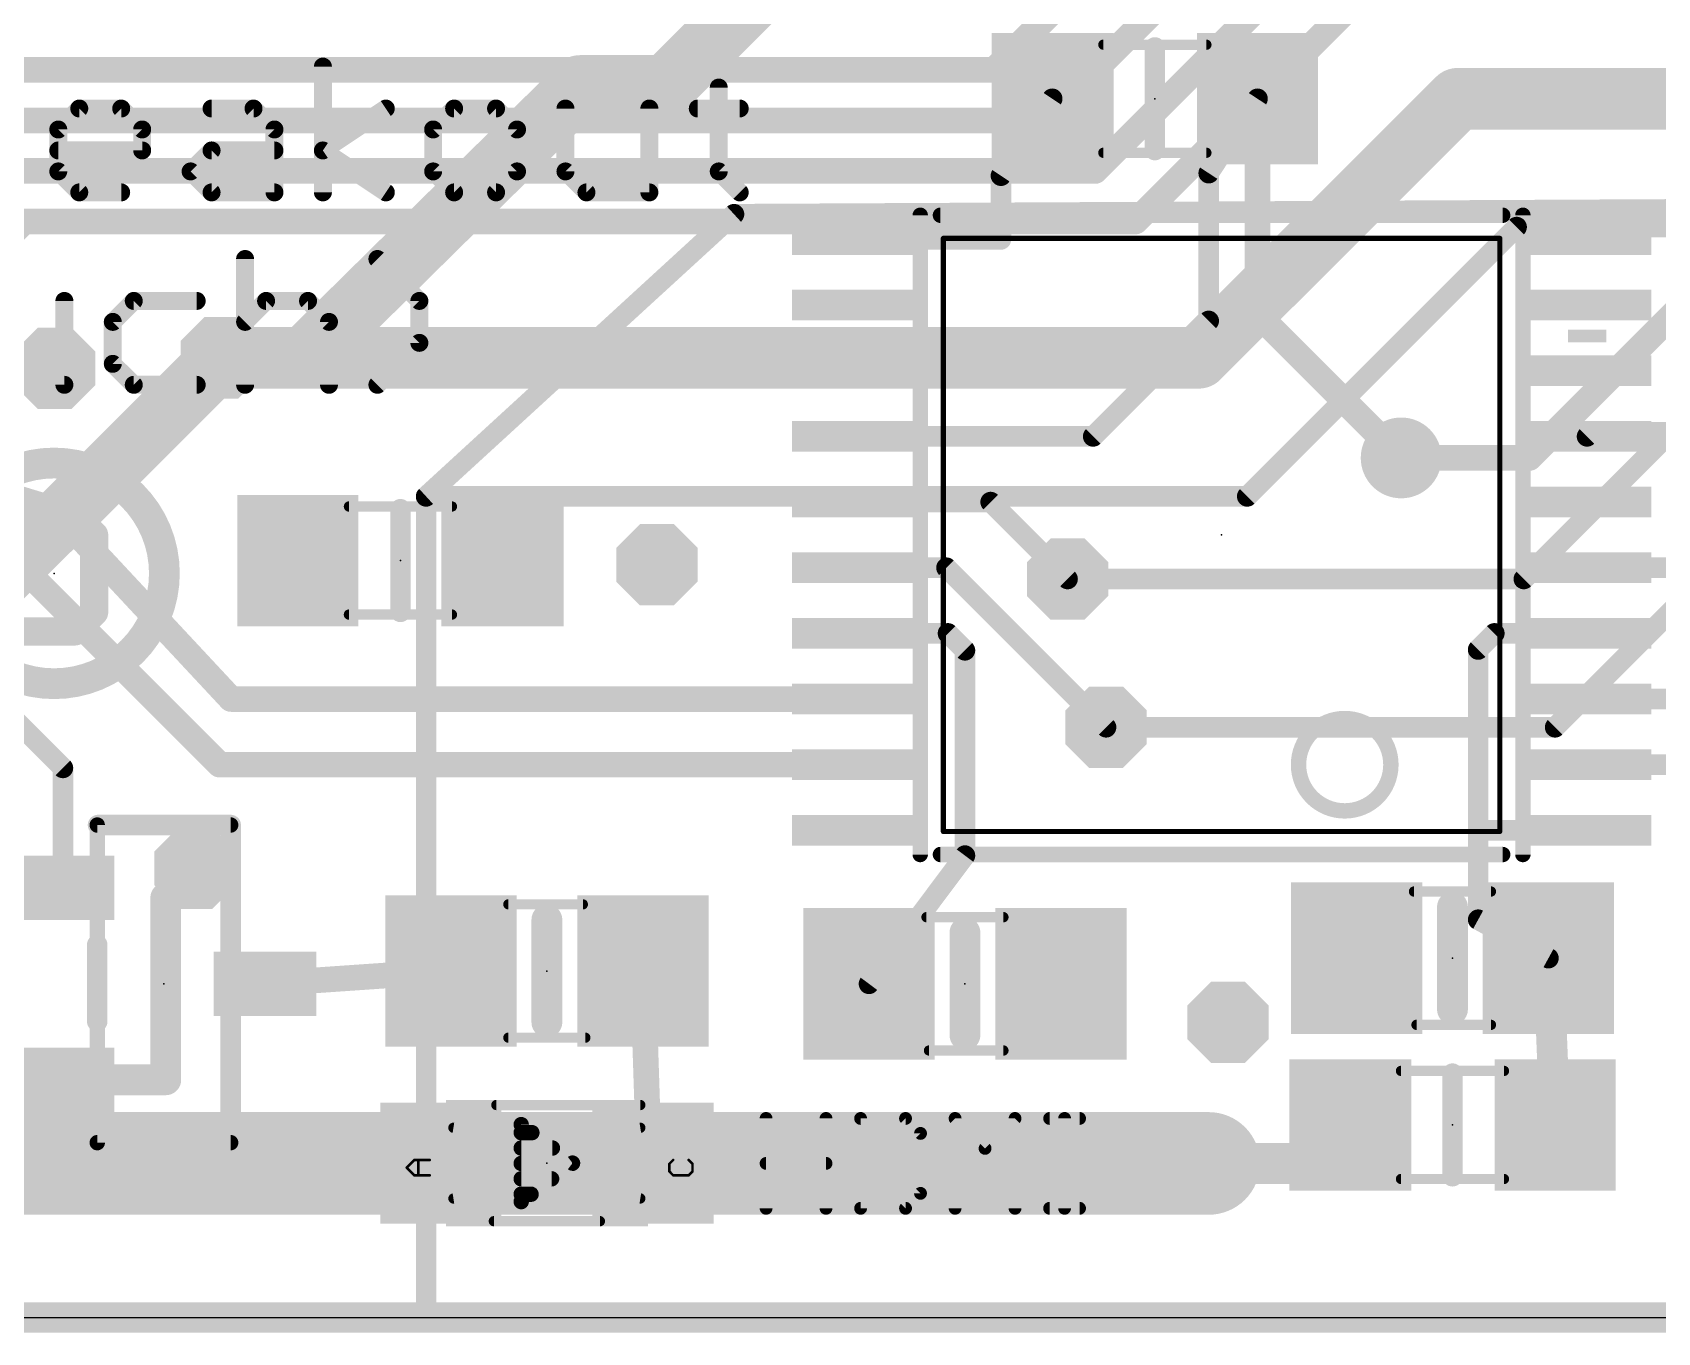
# Model space of a CAD drawing. Extents: x -30 to 79, y -8 to 63.
# Drawn here: x 34.33 to 50.42, y -0.15 to 12.72 of the extents above; entities that cross this region are included whole.
import ezdxf

# ---------------------------------------------------------------- set-up
doc = ezdxf.new("R2010")
doc.units = 0
for name, color, linetype in [('1', 12, 'CONTINUOUS'), ('16', 132, 'CONTINUOUS'), ('18', 3, 'CONTINUOUS'), ('20', 53, 'CONTINUOUS'), ('21', 40, 'CONTINUOUS'), ('23', 40, 'CONTINUOUS'), ('41', 12, 'CONTINUOUS'), ('51', 253, 'CONTINUOUS')]:
    doc.layers.add(name, color=color, linetype=linetype)

# ---------------------------------------------------------------- blocks, each defined once
blk = doc.blocks.new('RECT')
blk.add_solid([(-0.5, -0.5), (0.5, -0.5), (-0.5, 0.5), (0.5, 0.5)])
blk = doc.blocks.new('OCTAGONV')
at = {"const_width": 0.5}
blk.add_lwpolyline([(-0.25, -0.1036), (-0.25, 0.1036), (-0.1036, 0.25), (0.1036, 0.25), (0.25, 0.1036), (0.25, -0.1036), (0.1036, -0.25), (-0.1036, -0.25), (-0.25, -0.1036), (-0.25, 0.1036)], dxfattribs=at)
blk = doc.blocks.new('ROUNDV')
at = {"const_width": 0.5}
blk.add_lwpolyline([(0, -0.25, 1), (0, 0.25, 1), (0, -0.25)], format="xyb", dxfattribs=at)

msp = doc.modelspace()

# ---------------------------------------------------------------- linework, layer by layer
at = {"layer": '1'}
for points, const_width in [([(42.9, 14.489), (40.603, 12.192)], 0.6096), ([(39.751, 12.192), (37.022, 9.5)], 0.6096), ([(40.603, 12.192), (39.751, 12.192)], 0.6096), ([(43.917, 11.303), (44.425, 12.065)], 0.2032), ([(45.974, 11.328), (46.457, 12.065)], 0.2032), ([(46.457, 12.065), (46.457, 9.931)], 0.254), ([(34.544, 8.001), (23.7, 11.3)], 0.254), ([(45.974, 9.8657), (45.974, 11.328)], 0.2032), ([(43.917, 10.672), (43.917, 11.303)], 0.2032), ([(66.04, 11.049), (41.275, 10.922)], 0.2032), ([(41.275, 10.922), (38.227, 8.128)], 0.2032), ([(42.4832, 10.672), (43.917, 10.672)], 0.2032), ([(46.457, 9.931), (47.879, 8.509)], 0.254), ([(44.8303, 8.722), (45.974, 9.8657)], 0.2032), ([(37.022, 9.5), (36.2, 9.5)], 0.6096), ([(51.435, 8.763), (49.8178, 8.763)], 0.2032), ([(42.4832, 8.722), (44.8303, 8.722)], 0.2032), ([(38.227, 8.128), (38.227, 0)], 0.2032), ([(36.296, 6.122), (34.544, 8.001)], 0.254), ([(42.4832, 8.072), (43.815, 8.072)], 0.2032), ([(43.815, 8.072), (44.577, 7.31)], 0.2032), ([(36.184, 5.472), (34.163, 7.493)], 0.254), ([(42.4832, 7.422), (43.378, 7.422)], 0.2032), ([(43.378, 7.422), (44.958, 5.842)], 0.2032), ([(49.7188, 7.422), (53.411, 7.422)], 0.2032), ([(33.3426, 6.729), (34.632, 5.4396)], 0.2032), ([(42.4832, 6.772), (43.393, 6.772)], 0.2032), ([(43.393, 6.772), (43.561, 6.604)], 0.2032), ([(48.8013, 6.772), (48.641, 6.6117)], 0.2032), ([(49.7188, 6.772), (48.8013, 6.772)], 0.2032), ([(43.561, 6.604), (43.561, 4.572)], 0.2032), ([(48.641, 6.6117), (48.641, 4.822)], 0.2032), ([(42.4832, 6.122), (36.296, 6.122)], 0.254), ([(49.7188, 6.122), (51.859, 6.122)], 0.2032), ([(34.632, 5.4396), (34.632, 4.252)], 0.2032), ([(42.4832, 5.472), (36.184, 5.472)], 0.254), ([(49.7188, 5.472), (50.5806, 5.472)], 0.2032), ([(48.641, 4.822), (48.641, 3.937)], 0.2032), ([(49.7188, 4.822), (48.641, 4.822)], 0.2032), ([(43.561, 4.572), (42.611, 3.302)], 0.2032), ([(35.65, 4.154), (35.941, 4.445)], 0.3048), ([(35.65, 2.352), (35.65, 4.154)], 0.3048), ([(48.641, 3.937), (49.337, 3.556)], 0.2032), ([(49.403, 1.905), (49.337, 3.556)], 0.3048), ([(36.632, 3.302), (38.4725, 3.429)], 0.254), ([(40.4385, 1.4), (40.3725, 3.429)], 0.254), ([(34.632, 2.352), (35.65, 2.352)], 0.3048), ([(47.625, 1.524), (47.371, 1.905)], 0.4064), ([(33.909, 1.524), (38.3725, 1.524)], 0.2032), ([(38.3725, 1.524), (38.3725, 1.527)], 0.2032), ([(40.4725, 1.527), (40.4385, 1.4)], 0.254), ([(45.974, 1.524), (47.625, 1.524)], 0.4064), ([(66.016, 0), (0, 0)], 0.3), ([(38.227, 0), (66.04, 0)], 0.2032)]:
    msp.add_lwpolyline(points, dxfattribs=dict(at, const_width=const_width))
for points, const_width in [([(39.751, 12.3444, 1), (39.751, 12.0396)], 0.3048), ([(39.858, 12.0835, 1), (39.644, 12.3005)], 0.3048), ([(40.4952, 12.2998, 1), (40.7108, 12.0842)], 0.3048), ([(40.603, 12.0396, 1), (40.603, 12.3444)], 0.3048), ([(44.4673, 12.0368, 1), (44.3827, 12.0932)], 0.1016), ([(46.5205, 12.065, 1), (46.3935, 12.065)], 0.127), ([(46.4995, 12.0372, 1), (46.4145, 12.0928)], 0.1016), ([(46.0248, 11.328, 1), (45.9232, 11.328)], 0.1016), ([(43.9678, 11.303, 1), (43.8662, 11.303)], 0.1016), ([(43.8747, 11.3312, 1), (43.9593, 11.2748)], 0.1016), ([(45.9315, 11.3558, 1), (46.0165, 11.3002)], 0.1016), ([(41.2747, 10.9728, 1), (41.2753, 10.8712)], 0.1016), ([(41.3093, 10.8846, 1), (41.2407, 10.9594)], 0.1016), ([(42.4832, 10.7228, 1), (42.4832, 10.6212)], 0.1016), ([(43.8662, 10.672, 1), (43.9678, 10.672)], 0.1016), ([(43.917, 10.6212, 1), (43.917, 10.7228)], 0.1016), ([(46.5019, 9.9759, 1), (46.4121, 9.8861)], 0.127), ([(46.3935, 9.931, 1), (46.5205, 9.931)], 0.127), ([(45.9232, 9.8657, 1), (46.0248, 9.8657)], 0.1016), ([(46.0099, 9.8297, 1), (45.9381, 9.9016)], 0.1016), ([(36.2, 9.6524, 1), (36.2, 9.3476)], 0.3048), ([(36.915, 9.6085, 1), (37.129, 9.3915)], 0.3048), ([(37.022, 9.3476, 1), (37.022, 9.6524)], 0.3048), ([(49.8178, 8.763, 0.1989), (49.7188, 8.722)], 0.2032), ([(49.8178, 8.8138, 1), (49.8178, 8.7122)], 0.1016), ([(49.8178, 8.7122, 1), (49.8178, 8.8138)], 0.1016), ([(42.4832, 8.7728, 1), (42.4832, 8.6712)], 0.1016), ([(44.7944, 8.7579, 1), (44.8663, 8.6861)], 0.1016), ([(44.8303, 8.6712, 1), (44.8303, 8.7728)], 0.1016), ([(49.6829, 8.7579, 1), (49.7547, 8.6861)], 0.1016), ([(47.8341, 8.4641, 1), (47.9239, 8.5539)], 0.127), ([(38.2778, 8.128, 1), (38.1762, 8.128)], 0.1016), ([(38.1927, 8.1654, 1), (38.2613, 8.0906)], 0.1016), ([(34.5904, 8.0443, 1), (34.4976, 7.9577)], 0.127), ([(34.5255, 7.9402, 1), (34.5625, 8.0618)], 0.127), ([(42.4832, 8.1228, 1), (42.4832, 8.0212)], 0.1016), ([(43.8509, 8.1079, 1), (43.7791, 8.0361)], 0.1016), ([(43.815, 8.0212, 1), (43.815, 8.1228)], 0.1016), ([(42.4832, 7.4728, 1), (42.4832, 7.3712)], 0.1016), ([(43.4139, 7.4579, 1), (43.3421, 7.3861)], 0.1016), ([(43.378, 7.3712, 1), (43.378, 7.4728)], 0.1016), ([(49.7188, 7.4728, 1), (49.7188, 7.3712)], 0.1016), ([(44.5411, 7.2741, 1), (44.6129, 7.3459)], 0.1016), ([(42.4832, 6.8228, 1), (42.4832, 6.7212)], 0.1016), ([(43.4289, 6.8079, 1), (43.3571, 6.7361)], 0.1016), ([(43.393, 6.7212, 1), (43.393, 6.8228)], 0.1016), ([(48.8013, 6.8228, 1), (48.8013, 6.7212)], 0.1016), ([(48.8372, 6.7361, 1), (48.7654, 6.8079)], 0.1016), ([(49.7188, 6.7212, 1), (49.7188, 6.8228)], 0.1016), ([(43.6118, 6.604, 1), (43.5102, 6.604)], 0.1016), ([(43.5251, 6.5681, 1), (43.5969, 6.6399)], 0.1016), ([(48.6918, 6.6117, 1), (48.5902, 6.6117)], 0.1016), ([(48.6051, 6.6476, 1), (48.6769, 6.5758)], 0.1016), ([(36.296, 6.1855, 1), (36.296, 6.0585)], 0.127), ([(36.2496, 6.0787, 1), (36.3424, 6.1653)], 0.127), ([(42.4832, 6.0585, 1), (42.4832, 6.1855)], 0.127), ([(49.7188, 6.1728, 1), (49.7188, 6.0712)], 0.1016), ([(44.9221, 5.8061, 1), (44.9939, 5.8779)], 0.1016), ([(34.6828, 5.4396, 1), (34.5812, 5.4396)], 0.1016), ([(34.5961, 5.4037, 1), (34.6679, 5.4755)], 0.1016), ([(36.184, 5.5355, 1), (36.184, 5.4085)], 0.127), ([(36.1391, 5.4271, 1), (36.2289, 5.5169)], 0.127), ([(42.4832, 5.4085, 1), (42.4832, 5.5355)], 0.127), ([(49.7188, 5.5228, 1), (49.7188, 5.4212)], 0.1016), ([(48.6918, 4.822, 1), (48.5902, 4.822)], 0.1016), ([(48.641, 4.8728, 1), (48.641, 4.7712)], 0.1016), ([(48.5902, 4.822, 1), (48.6918, 4.822)], 0.1016), ([(49.7188, 4.7712, 1), (49.7188, 4.8728)], 0.1016), ([(43.6017, 4.5416, 1), (43.5203, 4.6024)], 0.1016), ([(35.9949, 4.3911, 1), (35.8871, 4.4989)], 0.1524), ([(43.5102, 4.572, 1), (43.6118, 4.572)], 0.1016), ([(34.5812, 4.252, 1), (34.6828, 4.252)], 0.1016), ([(35.7262, 4.154, 1), (35.5738, 4.154)], 0.1524), ([(35.5961, 4.2079, 1), (35.7039, 4.1001)], 0.1524), ([(48.6654, 3.9816, 1), (48.6166, 3.8924)], 0.1016), ([(48.5902, 3.937, 1), (48.6918, 3.937)], 0.1016), ([(49.4131, 3.559, 1), (49.2609, 3.553)], 0.1524), ([(38.4769, 3.3657, 1), (38.4681, 3.4923)], 0.127), ([(40.436, 3.4311, 1), (40.309, 3.4269)], 0.127), ([(49.3126, 3.5114, 1), (49.3614, 3.6006)], 0.1016), ([(36.6276, 3.3653, 1), (36.6364, 3.2387)], 0.127), ([(42.5703, 3.3324, 1), (42.6517, 3.2716)], 0.1016), ([(34.632, 2.4282, 1), (34.632, 2.2758)], 0.1524), ([(35.5738, 2.352, 1), (35.7262, 2.352)], 0.1524), ([(35.65, 2.2758, 1), (35.65, 2.4282)], 0.1524), ([(47.4555, 1.9614, 1), (47.2865, 1.8486)], 0.2032), ([(49.3269, 1.902, 1), (49.4791, 1.908)], 0.1524), ([(38.4233, 1.527, 1), (38.3217, 1.527)], 0.1016), ([(38.3725, 1.4732, 1), (38.3725, 1.5748)], 0.1016), ([(40.5338, 1.5106, 1), (40.4112, 1.5434)], 0.127), ([(45.974, 1.6256, 1), (45.974, 1.4224)], 0.2032), ([(47.5405, 1.4676, 1), (47.7095, 1.5804)], 0.2032), ([(47.625, 1.4224, 1), (47.625, 1.6256)], 0.2032), ([(38.3217, 1.524, 1), (38.4233, 1.524)], 0.1016), ([(40.3772, 1.4164, 1), (40.4998, 1.3836)], 0.127), ([(40.375, 1.3979, 1), (40.502, 1.4021)], 0.127), ([(38.227, 0.0508, 1), (38.227, -0.0508)], 0.1016), ([(38.1762, 0, 1), (38.2778, 0)], 0.1016)]:
    msp.add_lwpolyline(points, format="xyb", dxfattribs=dict(at, const_width=const_width))
at = {"layer": '16'}
for points, const_width in [([(43.85, 12.35), (47.6, 16.1)], 0.254), ([(44.35, 11.85), (47.8, 15.3)], 0.254), ([(44.85, 11.35), (48, 14.5)], 0.254), ([(45.25, 10.85), (48.1, 13.7)], 0.254), ([(30.15, 12.35), (43.85, 12.35)], 0.254), ([(48.439, 12.065), (45.874, 9.5)], 0.6096), ([(52.324, 12.065), (48.439, 12.065)], 0.6096), ([(31.45, 11.85), (44.35, 11.85)], 0.254), ([(32.85, 11.35), (44.85, 11.35)], 0.254), ([(33.65, 10.25), (34.25, 10.85)], 0.254), ([(34.25, 10.85), (45.25, 10.85)], 0.254), ([(49.022, 10.795), (46.355, 8.128)], 0.2032), ([(65.913, 10.795), (49.022, 10.795)], 0.2032), ([(49.149, 8.509), (51.054, 10.414)], 0.254), ([(33.147, 6.447), (36.2, 9.5)], 0.6096), ([(36.2, 9.5), (45.874, 9.5)], 0.6096), ([(49.093, 7.31), (51.435, 9.652)], 0.2032), ([(47.879, 8.509), (49.149, 8.509)], 0.254), ([(46.355, 8.128), (38.227, 8.128)], 0.2032), ([(38.227, 8.128), (38.227, 0)], 0.2032), ([(49.093, 7.31), (44.577, 7.31)], 0.2032), ([(49.403, 5.842), (50.673, 7.112)], 0.2032), ([(44.958, 5.842), (49.403, 5.842)], 0.2032), ([(32.258, 1.524), (45.974, 1.524)], 1.016), ([(65.889, 0), (0, 0)], 0.25), ([(38.227, 0), (66.04, 0)], 0.2032)]:
    msp.add_lwpolyline(points, dxfattribs=dict(at, const_width=const_width))
for points, const_width in [([(43.8051, 12.3949, 1), (43.8949, 12.3051)], 0.127), ([(43.85, 12.2865, 1), (43.85, 12.4135)], 0.127), ([(48.439, 12.2174, 1), (48.439, 11.9126)], 0.3048), ([(48.5468, 11.9572, 1), (48.3312, 12.1728)], 0.3048), ([(44.3051, 11.8949, 1), (44.3949, 11.8051)], 0.127), ([(44.35, 11.7865, 1), (44.35, 11.9135)], 0.127), ([(44.8051, 11.3949, 1), (44.8949, 11.3051)], 0.127), ([(44.85, 11.2865, 1), (44.85, 11.4135)], 0.127), ([(34.2949, 10.8051, 1), (34.2051, 10.8949)], 0.127), ([(45.2051, 10.8949, 1), (45.2949, 10.8051)], 0.127), ([(45.25, 10.7865, 1), (45.25, 10.9135)], 0.127), ([(49.022, 10.8458, 1), (49.022, 10.7442)], 0.1016), ([(49.0579, 10.7591, 1), (48.9861, 10.8309)], 0.1016), ([(36.2, 9.6524, 1), (36.2, 9.3476)], 0.3048), ([(36.3078, 9.3922, 1), (36.0922, 9.6078)], 0.3048), ([(45.7662, 9.6078, 1), (45.9818, 9.3922)], 0.3048), ([(45.874, 9.3476, 1), (45.874, 9.6524)], 0.3048), ([(47.879, 8.5725, 1), (47.879, 8.4455)], 0.127), ([(49.1041, 8.5539, 1), (49.1939, 8.4641)], 0.127), ([(49.149, 8.4455, 1), (49.149, 8.5725)], 0.127), ([(38.227, 8.1788, 1), (38.227, 8.0772)], 0.1016), ([(38.2778, 8.128, 1), (38.1762, 8.128)], 0.1016), ([(46.3191, 8.1639, 1), (46.3909, 8.0921)], 0.1016), ([(46.355, 8.0772, 1), (46.355, 8.1788)], 0.1016), ([(44.577, 7.3608, 1), (44.577, 7.2592)], 0.1016), ([(49.093, 7.2592, 1), (49.093, 7.3608)], 0.1016), ([(49.0571, 7.3459, 1), (49.1289, 7.2741)], 0.1016), ([(44.958, 5.8928, 1), (44.958, 5.7912)], 0.1016), ([(49.3671, 5.8779, 1), (49.4389, 5.8061)], 0.1016), ([(49.403, 5.7912, 1), (49.403, 5.8928)], 0.1016), ([(45.974, 1.27, 1), (45.974, 1.778)], 0.508), ([(38.227, 0.0508, 1), (38.227, -0.0508)], 0.1016), ([(38.1762, 0, 1), (38.2778, 0)], 0.1016)]:
    msp.add_lwpolyline(points, format="xyb", dxfattribs=dict(at, const_width=const_width))
at = {"layer": '20'}
msp.add_line((5.08, 0), (60.96, 0), dxfattribs=at)
at = {"layer": '21'}
for points, const_width in [([(45.441, 11.557), (45.441, 12.573)], 0.2032), ([(37.2054, 11.1379), (37.2054, 12.3836)], 0.1778), ([(41.1239, 12.176), (41.1239, 11.3455)], 0.1778), ([(34.586, 11.7607), (34.7936, 11.9683)], 0.1778), ([(34.7936, 11.9683), (35.2088, 11.9683)], 0.1778), ([(35.2088, 11.9683), (35.4164, 11.7607)], 0.1778), ([(36.1033, 11.9683), (36.5185, 11.9683)], 0.1778), ([(36.5185, 11.9683), (36.7261, 11.7607)], 0.1778), ([(37.2054, 11.5531), (37.8282, 11.9683)], 0.1778), ([(38.5044, 11.9683), (38.2968, 11.7607)], 0.1778), ([(38.9197, 11.9683), (38.5044, 11.9683)], 0.1778), ([(39.1273, 11.7607), (38.9197, 11.9683)], 0.1778), ([(39.6066, 11.9683), (39.6066, 11.3455)], 0.1778), ([(40.437, 11.1379), (40.437, 11.9683)], 0.1778), ([(40.9163, 11.9683), (41.3315, 11.9683)], 0.1778), ([(34.586, 11.3455), (34.586, 11.7607)], 0.1778), ([(35.4164, 11.7607), (35.4164, 11.5531)], 0.1778), ([(36.7261, 11.7607), (36.7261, 11.1379)], 0.1778), ([(38.2968, 11.7607), (38.2968, 11.3455)], 0.1778), ([(39.1273, 11.3455), (39.1273, 11.7607)], 0.1778), ([(35.4164, 11.5531), (34.586, 11.5531)], 0.1778), ([(35.8957, 11.3455), (36.1033, 11.5531)], 0.1778), ([(36.1033, 11.5531), (36.7261, 11.5531)], 0.1778), ([(37.8282, 11.1379), (37.2054, 11.5531)], 0.1778), ([(34.7936, 11.1379), (34.586, 11.3455)], 0.1778), ([(36.1033, 11.1379), (35.8957, 11.3455)], 0.1778), ([(38.2968, 11.3455), (38.5044, 11.1379)], 0.1778), ([(38.9197, 11.1379), (39.1273, 11.3455)], 0.1778), ([(39.6066, 11.3455), (39.8142, 11.1379)], 0.1778), ([(41.1239, 11.3455), (41.3315, 11.1379)], 0.1778), ([(35.2088, 11.1379), (34.7936, 11.1379)], 0.1778), ([(36.7261, 11.1379), (36.1033, 11.1379)], 0.1778), ([(38.5044, 11.1379), (38.9197, 11.1379)], 0.1778), ([(39.8142, 11.1379), (40.437, 11.1379)], 0.1778), ([(43.3182, 10.9116), (48.8838, 10.9116)], 0.1524), ([(43.3468, 10.683), (48.8552, 10.683)], 0.0508), ([(43.3468, 10.683), (43.3468, 4.811)], 0.0508), ([(48.8552, 4.811), (48.8552, 10.683)], 0.0508), ([(36.4354, 10.4786), (36.4354, 9.2329)], 0.1778), ([(38.1603, 10.0633), (37.7451, 10.4786)], 0.1778), ([(34.6464, 9.2329), (34.6464, 10.0633)], 0.1778), ([(35.3333, 10.0633), (35.1257, 9.8557)], 0.1778), ([(35.9561, 10.0633), (35.3333, 10.0633)], 0.1778), ([(36.4354, 9.8557), (36.643, 10.0633)], 0.1778), ([(36.643, 10.0633), (37.0582, 10.0633)], 0.1778), ([(37.0582, 10.0633), (37.2658, 9.8557)], 0.1778), ([(38.1603, 9.6481), (38.1603, 10.0633)], 0.1778), ([(35.1257, 9.8557), (35.1257, 9.4405)], 0.1778), ([(37.2658, 9.8557), (37.2658, 9.2329)], 0.1778), ([(37.7451, 9.2329), (38.1603, 9.6481)], 0.1778), ([(35.1257, 9.4405), (35.3333, 9.2329)], 0.1778), ([(34.0235, 9.2329), (34.6464, 9.2329)], 0.1778), ([(35.3333, 9.2329), (35.9561, 9.2329)], 0.1778), ([(34.7502, 7.9352), (34.1782, 7.9352)], 0.2794), ([(34.9409, 7.7445), (34.7502, 7.9352)], 0.2794), ([(37.973, 8.001), (37.973, 6.985)], 0.2032), ([(34.9409, 6.9819), (34.9409, 7.7445)], 0.2794), ([(34.7502, 6.7912), (34.9409, 6.9819)], 0.2794), ([(34.1782, 6.7912), (34.7502, 6.7912)], 0.2794), ([(34.9796, 4.8744), (36.2924, 4.8744)], 0.2032), ([(36.2924, 4.8744), (36.2924, 3.8656)], 0.2032), ([(48.8552, 4.811), (43.3468, 4.811)], 0.0508), ([(48.8838, 4.5824), (43.3182, 4.5824)], 0.1524), ([(48.387, 4.064), (48.387, 3.048)], 0.3048), ([(39.4225, 2.921), (39.4225, 3.937)], 0.3048), ([(43.561, 3.81), (43.561, 2.794)], 0.3048), ([(34.9716, 2.9296), (34.9716, 3.6884)], 0.2032), ([(36.2924, 2.7384), (36.2924, 1.7296)], 0.2032), ([(48.387, 1.397), (48.387, 2.413)], 0.2032), ([(39.6765, 1.527), (39.1685, 1.908)], 0.1524), ([(39.1685, 1.908), (39.1685, 1.146)], 0.1524), ([(41.5925, 1.0795), (41.5925, 1.9693)], 0.127), ([(42.1857, 1.9693), (42.1857, 1.0795)], 0.127), ([(42.528, 1.9693), (42.528, 1.0795)], 0.127), ([(42.9729, 1.9693), (42.528, 1.9693)], 0.127), ([(43.1212, 1.821), (42.9729, 1.9693)], 0.127), ([(43.4635, 1.0795), (43.4635, 1.9693)], 0.127), ([(43.4635, 1.9693), (43.7601, 1.6727)], 0.127), ([(43.7601, 1.6727), (44.0567, 1.9693)], 0.127), ([(44.0567, 1.9693), (44.0567, 1.0795)], 0.127), ([(44.3991, 1.9693), (44.6956, 1.9693)], 0.127), ([(44.5473, 1.0795), (44.5473, 1.9693)], 0.127), ([(36.2924, 1.7296), (34.9796, 1.7296)], 0.2032), ([(39.1685, 1.8288), (39.2741, 1.8288)], 0.1524), ([(43.1212, 1.2278), (43.1212, 1.821)], 0.127), ([(39.1685, 1.6764), (39.4773, 1.6764)], 0.1524), ([(39.1685, 1.146), (39.6765, 1.527)], 0.1524), ([(39.1685, 1.524), (39.6725, 1.524)], 0.1524), ([(39.1685, 1.3716), (39.4693, 1.3716)], 0.1524), ([(41.5925, 1.5244), (42.1857, 1.5244)], 0.127), ([(39.1685, 1.2192), (39.2661, 1.2192)], 0.1524), ([(42.9729, 1.0795), (43.1212, 1.2278)], 0.127), ([(42.528, 1.0795), (42.9729, 1.0795)], 0.127), ([(44.3991, 1.0795), (44.6956, 1.0795)], 0.127)]:
    msp.add_lwpolyline(points, dxfattribs=dict(at, const_width=const_width))
for points, const_width in [([(45.4918, 12.573, 1), (45.3902, 12.573)], 0.1016), ([(37.2499, 12.3836, 1), (37.161, 12.3836)], 0.0889), ([(41.1683, 12.176, 1), (41.0794, 12.176)], 0.0889), ([(34.7936, 12.0128, 1), (34.7936, 11.9239)], 0.0889), ([(34.825, 11.9369, 1), (34.7621, 11.9998)], 0.0889), ([(35.2402, 11.9998, 1), (35.1774, 11.9369)], 0.0889), ([(35.2088, 11.9239, 1), (35.2088, 12.0128)], 0.0889), ([(36.1033, 12.0128, 1), (36.1033, 11.9239)], 0.0889), ([(36.5499, 11.9998, 1), (36.4871, 11.9369)], 0.0889), ([(36.5185, 11.9239, 1), (36.5185, 12.0128)], 0.0889), ([(37.8529, 11.9314, 1), (37.8036, 12.0053)], 0.0889), ([(38.5044, 12.0128, 1), (38.5044, 11.9239)], 0.0889), ([(38.5359, 11.9369, 1), (38.473, 11.9998)], 0.0889), ([(38.9511, 11.9998, 1), (38.8882, 11.9369)], 0.0889), ([(38.9197, 11.9239, 1), (38.9197, 12.0128)], 0.0889), ([(39.651, 11.9683, 1), (39.5621, 11.9683)], 0.0889), ([(40.4815, 11.9683, 1), (40.3926, 11.9683)], 0.0889), ([(40.9163, 12.0128, 1), (40.9163, 11.9239)], 0.0889), ([(41.3315, 11.9239, 1), (41.3315, 12.0128)], 0.0889), ([(34.5545, 11.7922, 1), (34.6174, 11.7293)], 0.0889), ([(34.6304, 11.7607, 1), (34.5415, 11.7607)], 0.0889), ([(35.4608, 11.7607, 1), (35.3719, 11.7607)], 0.0889), ([(35.385, 11.7293, 1), (35.4478, 11.7922)], 0.0889), ([(36.7706, 11.7607, 1), (36.6817, 11.7607)], 0.0889), ([(36.6947, 11.7293, 1), (36.7575, 11.7922)], 0.0889), ([(38.2654, 11.7922, 1), (38.3283, 11.7293)], 0.0889), ([(38.3413, 11.7607, 1), (38.2524, 11.7607)], 0.0889), ([(39.1717, 11.7607, 1), (39.0828, 11.7607)], 0.0889), ([(39.0958, 11.7293, 1), (39.1587, 11.7922)], 0.0889), ([(34.586, 11.5976, 1), (34.586, 11.5087)], 0.0889), ([(35.3719, 11.5531, 1), (35.4608, 11.5531)], 0.0889), ([(35.4164, 11.5087, 1), (35.4164, 11.5976)], 0.0889), ([(36.1033, 11.5976, 1), (36.1033, 11.5087)], 0.0889), ([(36.1347, 11.5217, 1), (36.0719, 11.5845)], 0.0889), ([(36.7261, 11.5087, 1), (36.7261, 11.5976)], 0.0889), ([(37.2301, 11.5901, 1), (37.1807, 11.5161)], 0.0889), ([(37.1807, 11.5901, 1), (37.2301, 11.5161)], 0.0889), ([(45.3902, 11.557, 1), (45.4918, 11.557)], 0.1016), ([(34.6174, 11.3769, 1), (34.5545, 11.3141)], 0.0889), ([(35.9271, 11.3769, 1), (35.8642, 11.3141)], 0.0889), ([(35.8642, 11.3769, 1), (35.9271, 11.3141)], 0.0889), ([(38.3283, 11.3769, 1), (38.2654, 11.3141)], 0.0889), ([(39.1587, 11.3141, 1), (39.0958, 11.3769)], 0.0889), ([(39.638, 11.3769, 1), (39.5751, 11.3141)], 0.0889), ([(41.1553, 11.3769, 1), (41.0925, 11.3141)], 0.0889), ([(34.5415, 11.3455, 1), (34.6304, 11.3455)], 0.0889), ([(38.2524, 11.3455, 1), (38.3413, 11.3455)], 0.0889), ([(39.0828, 11.3455, 1), (39.1717, 11.3455)], 0.0889), ([(39.5621, 11.3455, 1), (39.651, 11.3455)], 0.0889), ([(41.0794, 11.3455, 1), (41.1683, 11.3455)], 0.0889), ([(34.7936, 11.1823, 1), (34.7936, 11.0935)], 0.0889), ([(34.7621, 11.1065, 1), (34.825, 11.1693)], 0.0889), ([(35.2088, 11.0935, 1), (35.2088, 11.1823)], 0.0889), ([(36.1033, 11.1823, 1), (36.1033, 11.0935)], 0.0889), ([(36.0719, 11.1065, 1), (36.1347, 11.1693)], 0.0889), ([(36.6817, 11.1379, 1), (36.7706, 11.1379)], 0.0889), ([(36.7261, 11.0935, 1), (36.7261, 11.1823)], 0.0889), ([(37.161, 11.1379, 1), (37.2499, 11.1379)], 0.0889), ([(37.8036, 11.1009, 1), (37.8529, 11.1749)], 0.0889), ([(38.5044, 11.1823, 1), (38.5044, 11.0935)], 0.0889), ([(38.473, 11.1065, 1), (38.5359, 11.1693)], 0.0889), ([(38.8882, 11.1693, 1), (38.9511, 11.1065)], 0.0889), ([(38.9197, 11.0935, 1), (38.9197, 11.1823)], 0.0889), ([(39.8142, 11.1823, 1), (39.8142, 11.0935)], 0.0889), ([(39.7827, 11.1065, 1), (39.8456, 11.1693)], 0.0889), ([(40.3926, 11.1379, 1), (40.4815, 11.1379)], 0.0889), ([(40.437, 11.0935, 1), (40.437, 11.1823)], 0.0889), ([(41.3001, 11.1065, 1), (41.3629, 11.1693)], 0.0889), ([(43.3182, 10.9497, 1), (43.3182, 10.8735)], 0.0762), ([(48.8838, 10.8735, 1), (48.8838, 10.9497)], 0.0762), ([(43.3468, 10.6957, 1), (43.3468, 10.6703)], 0.0254), ([(43.3595, 10.683, 1), (43.3341, 10.683)], 0.0254), ([(48.8679, 10.683, 1), (48.8425, 10.683)], 0.0254), ([(48.8552, 10.6703, 1), (48.8552, 10.6957)], 0.0254), ([(36.4798, 10.4786, 1), (36.3909, 10.4786)], 0.0889), ([(37.7765, 10.51, 1), (37.7137, 10.4471)], 0.0889), ([(34.6908, 10.0633, 1), (34.6019, 10.0633)], 0.0889), ([(35.3333, 10.1078, 1), (35.3333, 10.0189)], 0.0889), ([(35.3647, 10.0319, 1), (35.3018, 10.0948)], 0.0889), ([(35.9561, 10.0189, 1), (35.9561, 10.1078)], 0.0889), ([(36.643, 10.1078, 1), (36.643, 10.0189)], 0.0889), ([(36.6744, 10.0319, 1), (36.6116, 10.0948)], 0.0889), ([(37.0896, 10.0948, 1), (37.0268, 10.0319)], 0.0889), ([(37.0582, 10.0189, 1), (37.0582, 10.1078)], 0.0889), ([(38.2048, 10.0633, 1), (38.1159, 10.0633)], 0.0889), ([(38.1289, 10.0319, 1), (38.1917, 10.0948)], 0.0889), ([(35.0942, 9.8872, 1), (35.1571, 9.8243)], 0.0889), ([(35.1701, 9.8557, 1), (35.0812, 9.8557)], 0.0889), ([(36.4039, 9.8872, 1), (36.4668, 9.8243)], 0.0889), ([(37.3103, 9.8557, 1), (37.2214, 9.8557)], 0.0889), ([(37.2344, 9.8243, 1), (37.2972, 9.8872)], 0.0889), ([(38.1159, 9.6481, 1), (38.2048, 9.6481)], 0.0889), ([(38.1917, 9.6167, 1), (38.1289, 9.6795)], 0.0889), ([(35.1571, 9.4719, 1), (35.0942, 9.4091)], 0.0889), ([(35.0812, 9.4405, 1), (35.1701, 9.4405)], 0.0889), ([(34.6019, 9.2329, 1), (34.6908, 9.2329)], 0.0889), ([(34.6464, 9.1885, 1), (34.6464, 9.2774)], 0.0889), ([(35.3333, 9.2774, 1), (35.3333, 9.1885)], 0.0889), ([(35.3018, 9.2015, 1), (35.3647, 9.2643)], 0.0889), ([(35.9561, 9.1885, 1), (35.9561, 9.2774)], 0.0889), ([(36.3909, 9.2329, 1), (36.4798, 9.2329)], 0.0889), ([(37.2214, 9.2329, 1), (37.3103, 9.2329)], 0.0889), ([(37.7137, 9.2643, 1), (37.7765, 9.2015)], 0.0889), ([(34.544, 6.2736, 1), (34.544, 8.4584, 1), (34.544, 6.2736)], 0.3048), ([(34.7996, 7.9846, 1), (34.7008, 7.8858)], 0.1397), ([(34.7502, 7.8653, 1), (34.7502, 8.005)], 0.1397), ([(38.0238, 8.001, 1), (37.9222, 8.001)], 0.1016), ([(35.0107, 7.7445, 1), (34.871, 7.7445)], 0.1397), ([(34.8915, 7.6951, 1), (34.9902, 7.7939)], 0.1397), ([(34.9902, 6.9325, 1), (34.8915, 7.0313)], 0.1397), ([(34.7502, 6.7214, 1), (34.7502, 6.861)], 0.1397), ([(34.871, 6.9819, 1), (35.0107, 6.9819)], 0.1397), ([(37.9222, 6.985, 1), (38.0238, 6.985)], 0.1016), ([(34.7008, 6.8406, 1), (34.7996, 6.7418)], 0.1397), ([(47.3202, 5.0142, 1), (47.3202, 5.9286, 1), (47.3202, 5.0142)], 0.1524), ([(34.9796, 4.9252, 1), (34.9796, 4.8236)], 0.1016), ([(36.3432, 4.8744, 1), (36.2416, 4.8744)], 0.1016), ([(36.2924, 4.8236, 1), (36.2924, 4.9252)], 0.1016), ([(43.3468, 4.8237, 1), (43.3468, 4.7983)], 0.0254), ([(48.8552, 4.7983, 1), (48.8552, 4.8237)], 0.0254), ([(43.3341, 4.811, 1), (43.3595, 4.811)], 0.0254), ([(48.8425, 4.811, 1), (48.8679, 4.811)], 0.0254), ([(43.3182, 4.6205, 1), (43.3182, 4.5443)], 0.0762), ([(48.8838, 4.5443, 1), (48.8838, 4.6205)], 0.0762), ([(48.4632, 4.064, 1), (48.3108, 4.064)], 0.1524), ([(39.4987, 3.937, 1), (39.3463, 3.937)], 0.1524), ([(36.2416, 3.8656, 1), (36.3432, 3.8656)], 0.1016), ([(43.6372, 3.81, 1), (43.4848, 3.81)], 0.1524), ([(35.0224, 3.6884, 1), (34.9208, 3.6884)], 0.1016), ([(48.3108, 3.048, 1), (48.4632, 3.048)], 0.1524), ([(34.9208, 2.9296, 1), (35.0224, 2.9296)], 0.1016), ([(39.3463, 2.921, 1), (39.4987, 2.921)], 0.1524), ([(36.3432, 2.7384, 1), (36.2416, 2.7384)], 0.1016), ([(43.4848, 2.794, 1), (43.6372, 2.794)], 0.1524), ([(48.4378, 2.413, 1), (48.3362, 2.413)], 0.1016), ([(39.1914, 1.9385, 1), (39.1456, 1.8775)], 0.0762), ([(39.2066, 1.908, 1), (39.1304, 1.908)], 0.0762), ([(41.6243, 1.9693, 1), (41.5607, 1.9693)], 0.0635), ([(42.2174, 1.9693, 1), (42.1539, 1.9693)], 0.0635), ([(42.5598, 1.9693, 1), (42.4963, 1.9693)], 0.0635), ([(42.528, 2.001, 1), (42.528, 1.9375)], 0.0635), ([(42.9953, 1.9917, 1), (42.9504, 1.9468)], 0.0635), ([(42.9729, 1.9375, 1), (42.9729, 2.001)], 0.0635), ([(43.4953, 1.9693, 1), (43.4318, 1.9693)], 0.0635), ([(43.486, 1.9917, 1), (43.4411, 1.9468)], 0.0635), ([(44.0885, 1.9693, 1), (44.025, 1.9693)], 0.0635), ([(44.0792, 1.9468, 1), (44.0343, 1.9917)], 0.0635), ([(44.3991, 2.001, 1), (44.3991, 1.9375)], 0.0635), ([(44.5791, 1.9693, 1), (44.5156, 1.9693)], 0.0635), ([(44.6956, 1.9375, 1), (44.6956, 2.001)], 0.0635), ([(34.9796, 1.7804, 1), (34.9796, 1.6788)], 0.1016), ([(36.2416, 1.7296, 1), (36.3432, 1.7296)], 0.1016), ([(36.2924, 1.6788, 1), (36.2924, 1.7804)], 0.1016), ([(39.1685, 1.8669, 1), (39.1685, 1.7907)], 0.0762), ([(39.2741, 1.7907, 1), (39.2741, 1.8669)], 0.0762), ([(43.1529, 1.821, 1), (43.0894, 1.821)], 0.0635), ([(43.0987, 1.7985, 1), (43.1436, 1.8434)], 0.0635), ([(39.1685, 1.7145, 1), (39.1685, 1.6383)], 0.0762), ([(39.4773, 1.6383, 1), (39.4773, 1.7145)], 0.0762), ([(43.7377, 1.6951, 1), (43.7826, 1.6502)], 0.0635), ([(43.7377, 1.6502, 1), (43.7826, 1.6951)], 0.0635), ([(39.1685, 1.5621, 1), (39.1685, 1.4859)], 0.0762), ([(39.1685, 1.4097, 1), (39.1685, 1.3335)], 0.0762), ([(39.4693, 1.3335, 1), (39.4693, 1.4097)], 0.0762), ([(39.6994, 1.4965, 1), (39.6536, 1.5575)], 0.0762), ([(39.6536, 1.4965, 1), (39.6994, 1.5575)], 0.0762), ([(39.6725, 1.4859, 1), (39.6725, 1.5621)], 0.0762), ([(41.5925, 1.5561, 1), (41.5925, 1.4926)], 0.0635), ([(42.1857, 1.4926, 1), (42.1857, 1.5561)], 0.0635), ([(48.3362, 1.397, 1), (48.4378, 1.397)], 0.1016), ([(39.1685, 1.2573, 1), (39.1685, 1.1811)], 0.0762), ([(39.2661, 1.1811, 1), (39.2661, 1.2573)], 0.0762), ([(43.1436, 1.2053, 1), (43.0987, 1.2502)], 0.0635), ([(39.1456, 1.1765, 1), (39.1914, 1.1155)], 0.0762), ([(39.1304, 1.146, 1), (39.2066, 1.146)], 0.0762), ([(42.528, 1.1113, 1), (42.528, 1.0478)], 0.0635), ([(42.9504, 1.102, 1), (42.9953, 1.057)], 0.0635), ([(42.9729, 1.0478, 1), (42.9729, 1.1113)], 0.0635), ([(43.0894, 1.2278, 1), (43.1529, 1.2278)], 0.0635), ([(44.3991, 1.1113, 1), (44.3991, 1.0478)], 0.0635), ([(44.6956, 1.0478, 1), (44.6956, 1.1113)], 0.0635), ([(41.5607, 1.0795, 1), (41.6243, 1.0795)], 0.0635), ([(42.1539, 1.0795, 1), (42.2174, 1.0795)], 0.0635), ([(42.4963, 1.0795, 1), (42.5598, 1.0795)], 0.0635), ([(43.4318, 1.0795, 1), (43.4953, 1.0795)], 0.0635), ([(44.025, 1.0795, 1), (44.0885, 1.0795)], 0.0635), ([(44.5156, 1.0795, 1), (44.5791, 1.0795)], 0.0635)]:
    msp.add_lwpolyline(points, format="xyb", dxfattribs=dict(at, const_width=const_width))
at = {"layer": '23'}
for p in [(45.441, 12.065), (46.101, 7.747), (37.973, 7.493), (34.544, 7.366), (48.387, 3.556), (39.4225, 3.429), (35.632, 3.302), (43.561, 3.302), (48.387, 1.905), (39.4225, 1.527)]:
    msp.add_point(p, dxfattribs=at)
at = {"layer": '51'}
for points, const_width in [([(45.951, 12.6), (44.931, 12.6)], 0.1016), ([(45.951, 11.53), (44.931, 11.53)], 0.1016), ([(43.1182, 10.9116), (43.1182, 4.5824)], 0.1524), ([(49.0838, 4.5824), (49.0838, 10.9116)], 0.1524), ([(37.463, 8.028), (38.483, 8.028)], 0.1016), ([(37.463, 6.958), (38.483, 6.958)], 0.1016), ([(34.9716, 1.7296), (34.9716, 4.8744)], 0.1524), ([(34.9716, 4.8744), (36.2924, 4.8744)], 0.1524), ([(36.2924, 4.8744), (36.2924, 1.7296)], 0.2032), ([(48.006, 4.216), (48.768, 4.216)], 0.1016), ([(39.7785, 4.089), (39.0415, 4.089)], 0.1016), ([(43.18, 3.962), (43.942, 3.962)], 0.1016), ([(48.031, 2.896), (48.768, 2.896)], 0.1016), ([(39.8035, 2.769), (39.0415, 2.769)], 0.1016), ([(43.205, 2.642), (43.942, 2.642)], 0.1016), ([(48.897, 2.44), (47.877, 2.44)], 0.1016), ([(38.9225, 2.102), (40.3475, 2.102)], 0.1016), ([(36.2924, 1.7296), (34.9716, 1.7296)], 0.1524), ([(38.035, 1.4821), (38.1113, 1.5584)], 0.0254), ([(38.1113, 1.4058), (38.035, 1.4821)], 0.0254), ([(38.1113, 1.5584), (38.2638, 1.5584)], 0.0254), ([(38.1494, 1.4058), (38.1494, 1.5584)], 0.0254), ([(40.6731, 1.5584), (40.635, 1.5202)], 0.0254), ([(40.635, 1.5202), (40.635, 1.444)], 0.0254), ([(40.635, 1.444), (40.6731, 1.4058)], 0.0254), ([(40.8638, 1.5202), (40.8257, 1.5584)], 0.0254), ([(40.8257, 1.4058), (40.8638, 1.444)], 0.0254), ([(40.8638, 1.444), (40.8638, 1.5202)], 0.0254), ([(38.2638, 1.4058), (38.1113, 1.4058)], 0.0254), ([(40.6731, 1.4058), (40.8257, 1.4058)], 0.0254), ([(48.897, 1.37), (47.877, 1.37)], 0.1016), ([(39.9475, 0.952), (38.8975, 0.952)], 0.1016)]:
    msp.add_lwpolyline(points, dxfattribs=dict(at, const_width=const_width))
for points, const_width in [([(44.931, 12.6254, 1), (44.931, 12.5746)], 0.0508), ([(45.951, 12.5746, 1), (45.951, 12.6254)], 0.0508), ([(44.931, 11.5554, 1), (44.931, 11.5046)], 0.0508), ([(45.951, 11.5046, 1), (45.951, 11.5554)], 0.0508), ([(43.1563, 10.9116, 1), (43.0801, 10.9116)], 0.0762), ([(49.1219, 10.9116, 1), (49.0457, 10.9116)], 0.0762), ([(37.463, 8.0534, 1), (37.463, 8.0026)], 0.0508), ([(38.483, 8.0026, 1), (38.483, 8.0534)], 0.0508), ([(37.463, 6.9834, 1), (37.463, 6.9326)], 0.0508), ([(38.483, 6.9326, 1), (38.483, 6.9834)], 0.0508), ([(35.0097, 4.8744, 1), (34.9335, 4.8744)], 0.0762), ([(34.9716, 4.9125, 1), (34.9716, 4.8363)], 0.0762), ([(36.3432, 4.8744, 1), (36.2416, 4.8744)], 0.1016), ([(36.2924, 4.8363, 1), (36.2924, 4.9125)], 0.0762), ([(43.0801, 4.5824, 1), (43.1563, 4.5824)], 0.0762), ([(49.0457, 4.5824, 1), (49.1219, 4.5824)], 0.0762), ([(48.006, 4.2414, 1), (48.006, 4.1906)], 0.0508), ([(48.768, 4.1906, 1), (48.768, 4.2414)], 0.0508), ([(39.0415, 4.1144, 1), (39.0415, 4.0636)], 0.0508), ([(39.7785, 4.0636, 1), (39.7785, 4.1144)], 0.0508), ([(43.18, 3.9874, 1), (43.18, 3.9366)], 0.0508), ([(43.942, 3.9366, 1), (43.942, 3.9874)], 0.0508), ([(48.031, 2.9214, 1), (48.031, 2.8706)], 0.0508), ([(48.768, 2.8706, 1), (48.768, 2.9214)], 0.0508), ([(39.0415, 2.7944, 1), (39.0415, 2.7436)], 0.0508), ([(39.8035, 2.7436, 1), (39.8035, 2.7944)], 0.0508), ([(43.205, 2.6674, 1), (43.205, 2.6166)], 0.0508), ([(43.942, 2.6166, 1), (43.942, 2.6674)], 0.0508), ([(47.877, 2.4654, 1), (47.877, 2.4146)], 0.0508), ([(48.897, 2.4146, 1), (48.897, 2.4654)], 0.0508), ([(38.9225, 2.1274, 1), (38.9225, 2.0766)], 0.0508), ([(40.2725, 1.874, 1), (40.2725, 2.08, 1), (40.2725, 1.874)], 0.0762), ([(40.3475, 2.0766, 1), (40.3475, 2.1274)], 0.0508), ([(34.9716, 1.7677, 1), (34.9716, 1.6915)], 0.0762), ([(36.2416, 1.7296, 1), (36.3432, 1.7296)], 0.1016), ([(36.2924, 1.6915, 1), (36.2924, 1.7677)], 0.0762), ([(38.4975, 1.177, 0.8571), (38.4975, 1.877)], 0.1016), ([(38.5014, 1.9021, 1), (38.4936, 1.8519)], 0.0508), ([(40.3475, 1.877, 0.8571), (40.3475, 1.177)], 0.1016), ([(40.3514, 1.8519, 1), (40.3436, 1.9021)], 0.0508), ([(34.9335, 1.7296, 1), (35.0097, 1.7296)], 0.0762), ([(38.0395, 1.4866, 1), (38.0305, 1.4776)], 0.0127), ([(38.0305, 1.4866, 1), (38.0395, 1.4776)], 0.0127), ([(38.1113, 1.5647, 1), (38.1113, 1.552)], 0.0127), ([(38.1158, 1.5539, 1), (38.1068, 1.5628)], 0.0127), ([(38.1558, 1.5584, 1), (38.1431, 1.5584)], 0.0127), ([(38.2638, 1.552, 1), (38.2638, 1.5647)], 0.0127), ([(40.6305, 1.5247, 1), (40.6395, 1.5157)], 0.0127), ([(40.6395, 1.4484, 1), (40.6305, 1.4395)], 0.0127), ([(40.6414, 1.5202, 1), (40.6287, 1.5202)], 0.0127), ([(40.6287, 1.444, 1), (40.6414, 1.444)], 0.0127), ([(40.6776, 1.5539, 1), (40.6686, 1.5628)], 0.0127), ([(40.8302, 1.5628, 1), (40.8212, 1.5539)], 0.0127), ([(40.8702, 1.5202, 1), (40.8575, 1.5202)], 0.0127), ([(40.8575, 1.444, 1), (40.8702, 1.444)], 0.0127), ([(40.8593, 1.5157, 1), (40.8683, 1.5247)], 0.0127), ([(40.8683, 1.4395, 1), (40.8593, 1.4484)], 0.0127), ([(38.1113, 1.4122, 1), (38.1113, 1.3995)], 0.0127), ([(38.1068, 1.4013, 1), (38.1158, 1.4103)], 0.0127), ([(38.1431, 1.4058, 1), (38.1558, 1.4058)], 0.0127), ([(38.2638, 1.3995, 1), (38.2638, 1.4122)], 0.0127), ([(40.6731, 1.4122, 1), (40.6731, 1.3995)], 0.0127), ([(40.6686, 1.4013, 1), (40.6776, 1.4103)], 0.0127), ([(40.8212, 1.4103, 1), (40.8302, 1.4013)], 0.0127), ([(40.8257, 1.3995, 1), (40.8257, 1.4122)], 0.0127), ([(47.877, 1.3954, 1), (47.877, 1.3446)], 0.0508), ([(48.897, 1.3446, 1), (48.897, 1.3954)], 0.0508), ([(38.4936, 1.2021, 1), (38.5014, 1.1519)], 0.0508), ([(40.3436, 1.1519, 1), (40.3514, 1.2021)], 0.0508), ([(38.8975, 0.9774, 1), (38.8975, 0.9266)], 0.0508), ([(39.9475, 0.9266, 1), (39.9475, 0.9774)], 0.0508)]:
    msp.add_lwpolyline(points, format="xyb", dxfattribs=dict(at, const_width=const_width))

# ---------------------------------------------------------------- block references
at = {"layer": '1'}
for p, xscale, yscale, rotation in [((44.425, 12.065), 1.2, 1.3, 180), ((46.457, 12.065), 1.2, 1.3, 180), ((42.4832, 10.672), 0.3048, 1.27, 90), ((49.7188, 10.672), 0.3048, 1.27, 90), ((42.4832, 10.022), 0.3048, 1.27, 90), ((49.7188, 10.022), 0.3048, 1.27, 90), ((42.4832, 9.372), 0.3048, 1.27, 90), ((49.7188, 9.372), 0.3048, 1.27, 90), ((42.4832, 8.722), 0.3048, 1.27, 90), ((49.7188, 8.722), 0.3048, 1.27, 90), ((42.4832, 8.072), 0.3048, 1.27, 90), ((49.7188, 8.072), 0.3048, 1.27, 90), ((42.4832, 7.422), 0.3048, 1.27, 90), ((49.7188, 7.422), 0.3048, 1.27, 90), ((42.4832, 6.772), 0.3048, 1.27, 90), ((49.7188, 6.772), 0.3048, 1.27, 90), ((42.4832, 6.122), 0.3048, 1.27, 90), ((49.7188, 6.122), 0.3048, 1.27, 90), ((42.4832, 5.472), 0.3048, 1.27, 90), ((49.7188, 5.472), 0.3048, 1.27, 90), ((42.4832, 4.822), 0.3048, 1.27, 90), ((49.7188, 4.822), 0.3048, 1.27, 90), ((34.632, 4.252), 0.635, 1.016, 270), ((38.4725, 3.429), 1.3, 1.5, 180), ((40.3725, 3.429), 1.3, 1.5, 180), ((36.632, 3.302), 0.635, 1.016, 270), ((34.632, 2.352), 0.635, 1.016, 270), ((47.371, 1.905), 1.2, 1.3, 180), ((49.403, 1.905), 1.2, 1.3, 180), ((38.3725, 1.527), 1.2, 1.2, 270), ((40.4725, 1.527), 1.2, 1.2, 270)]:
    msp.add_blockref('RECT', p, dxfattribs=dict(at, xscale=xscale, yscale=yscale, rotation=rotation))
for p, xscale, yscale in [((36.957, 7.493), 1.2, 1.3), ((38.989, 7.493), 1.2, 1.3), ((47.437, 3.556), 1.3, 1.5), ((49.337, 3.556), 1.3, 1.5), ((42.611, 3.302), 1.3, 1.5), ((44.511, 3.302), 1.3, 1.5)]:
    msp.add_blockref('RECT', p, dxfattribs=dict(at, xscale=xscale, yscale=yscale))
at = {"layer": '18'}
for name, p, xscale, yscale in [('OCTAGONV', (36.2, 9.5), 0.8064, 0.8064), ('OCTAGONV', (36.2, 9.5), 0.8064, 0.8064), ('OCTAGONV', (34.55, 9.396), 0.8064, 0.8064), ('OCTAGONV', (34.55, 9.396), 0.8064, 0.8064), ('ROUNDV', (47.879, 8.509), 0.8001, 0.8001), ('ROUNDV', (47.879, 8.509), 0.8001, 0.8001), ('OCTAGONV', (40.512, 7.452), 0.8064, 0.8064), ('OCTAGONV', (40.512, 7.452), 0.8064, 0.8064), ('OCTAGONV', (44.577, 7.31), 0.8064, 0.8064), ('OCTAGONV', (44.577, 7.31), 0.8064, 0.8064), ('OCTAGONV', (44.958, 5.842), 0.8064, 0.8064), ('OCTAGONV', (44.958, 5.842), 0.8064, 0.8064), ('OCTAGONV', (35.941, 4.445), 0.8064, 0.8064), ('OCTAGONV', (35.941, 4.445), 0.8064, 0.8064), ('OCTAGONV', (46.1645, 2.921), 0.8064, 0.8064), ('OCTAGONV', (46.1645, 2.921), 0.8064, 0.8064), ('OCTAGONV', (45.974, 1.524), 0.8064, 0.8064), ('OCTAGONV', (45.974, 1.524), 0.8064, 0.8064)]:
    msp.add_blockref(name, p, dxfattribs=dict(at, xscale=xscale, yscale=yscale))
at = {"layer": '21', "xscale": 0.889, "yscale": 0.1905, "rotation": 270}
msp.add_blockref('RECT', (39.6583, 1.527), dxfattribs=at)
at = {"layer": '41', "xscale": 0.381, "yscale": 0.127}
msp.add_blockref('RECT', (49.7205, 9.7155), dxfattribs=at)
at = {"layer": '51'}
for p, xscale, yscale, rotation in [((44.7378, 12.065), 0.5936, 1.3, 180), ((46.1494, 12.065), 0.5832, 1.3, 180), ((42.6991, 10.672), 0.2032, 0.8382, 90), ((49.5029, 10.672), 0.2032, 0.8382, 90), ((42.6991, 10.022), 0.2032, 0.8382, 90), ((49.5029, 10.022), 0.2032, 0.8382, 90), ((42.6991, 9.372), 0.2032, 0.8382, 90), ((49.5029, 9.372), 0.2032, 0.8382, 90), ((42.6991, 8.722), 0.2032, 0.8382, 90), ((49.5029, 8.722), 0.2032, 0.8382, 90), ((42.6991, 8.072), 0.2032, 0.8382, 90), ((49.5029, 8.072), 0.2032, 0.8382, 90), ((42.6991, 7.422), 0.2032, 0.8382, 90), ((49.5029, 7.422), 0.2032, 0.8382, 90), ((42.6991, 6.772), 0.2032, 0.8382, 90), ((49.5029, 6.772), 0.2032, 0.8382, 90), ((42.6991, 6.122), 0.2032, 0.8382, 90), ((49.5029, 6.122), 0.2032, 0.8382, 90), ((42.6991, 5.472), 0.2032, 0.8382, 90), ((49.5029, 5.472), 0.2032, 0.8382, 90), ((42.6991, 4.822), 0.2032, 0.8382, 90), ((49.5029, 4.822), 0.2032, 0.8382, 90), ((34.6287, 4.2418), 0.4572, 0.5842, 270), ((38.6919, 3.4279), 0.7501, 1.4501, 180), ((40.1397, 3.4279), 0.7501, 1.4501, 180), ((36.6353, 3.302), 0.4572, 0.5842, 270), ((34.6287, 2.3622), 0.4572, 0.5842, 270), ((47.6838, 1.905), 0.5936, 1.3, 180), ((49.0954, 1.905), 0.5832, 1.3, 180), ((38.6725, 1.9895), 0.325, 0.5, 270), ((40.0535, 1.977), 0.3, 0.262, 270), ((40.385, 1.9895), 0.325, 0.075, 270), ((38.7975, 1.777), 0.15, 0.25, 270), ((40.0475, 1.777), 0.15, 0.25, 270), ((38.835, 1.527), 0.4, 0.175, 270), ((40.01, 1.527), 0.4, 0.175, 270), ((38.7975, 1.277), 0.15, 0.25, 270), ((40.0475, 1.277), 0.15, 0.25, 270), ((38.6725, 1.0645), 0.325, 0.5, 270), ((40.1725, 1.0645), 0.325, 0.5, 270)]:
    msp.add_blockref('RECT', p, dxfattribs=dict(at, xscale=xscale, yscale=yscale, rotation=rotation))
for p, xscale, yscale in [((37.2646, 7.493), 0.5832, 1.3), ((38.6762, 7.493), 0.5936, 1.3), ((47.6699, 3.5572), 0.7501, 1.4501), ((49.1177, 3.5572), 0.7501, 1.4501), ((42.8439, 3.3032), 0.7501, 1.4501), ((44.2917, 3.3032), 0.7501, 1.4501)]:
    msp.add_blockref('RECT', p, dxfattribs=dict(at, xscale=xscale, yscale=yscale))

doc.saveas('drawing.dxf')
